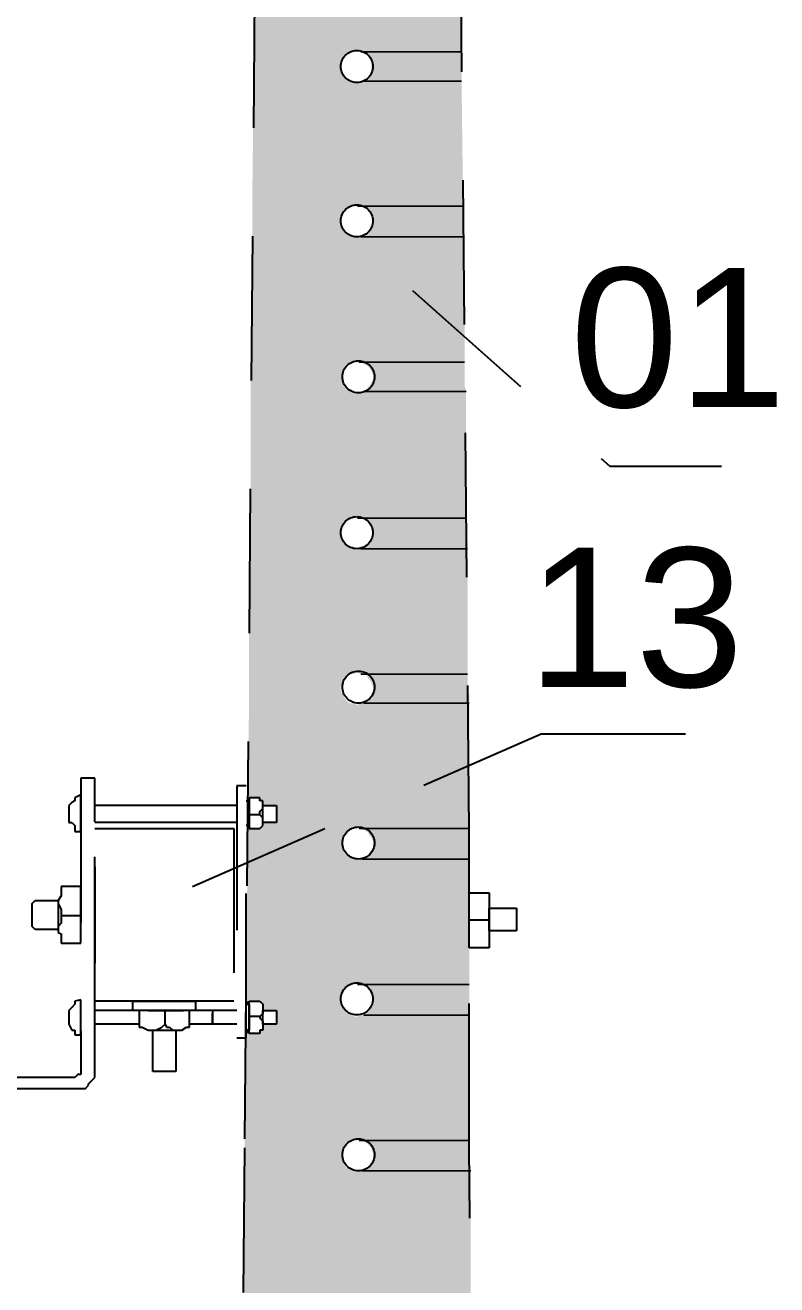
# Model space of a CAD drawing. Header units: metres. Extents: x 3162.2 to 3239.3, y 1435.1 to 1475.8.
# Drawn here: x 3178.307 to 3179.348, y 1469.457 to 1471.202 of the extents above; entities that cross this region are included whole.
import ezdxf

# ---------------------------------------------------------------- set-up
doc = ezdxf.new("R2010")
doc.units = ezdxf.units.M
doc.linetypes.add('CONTORNO_QUADRO_T', pattern=[0.35, 0.2, -0.15])
doc.layers.add('PDF29_Geometry', color=7, linetype='Continuous')
doc.layers.add('PDF29_Solid Fills', color=7, linetype='Continuous', true_color=0x939598)
doc.layers.add('PDF29_Text', color=30, linetype='Continuous', true_color=0xff7f00)
doc.styles.add('PDF ArialMT', font='arial.ttf')

msp = doc.modelspace()

# ---------------------------------------------------------------- linework, layer by layer
at = {"layer": 'PDF29_Geometry', "linetype": 'CONTORNO_QUADRO_T', "lineweight": 25}
for points in [[(3178.6343, 1472.3096), (3178.611, 1469.6469), (3178.6025, 1468.8045)], [(3178.9348, 1468.4997), (3178.9221, 1469.6469), (3178.9221, 1470.0872), (3178.901, 1472.3096)], [(3178.6131, 1470.1274), (3178.6173, 1470.1274), (3178.6173, 1470.0935), (3178.6131, 1470.0935)], [(3178.6004, 1470.121), (3178.4692, 1470.121), (3178.4036, 1470.121)], [(3178.6322, 1470.1083), (3178.6173, 1470.1083)], [(3178.6004, 1470.0977), (3178.4459, 1470.0977), (3178.4036, 1470.0977)], [(3178.5962, 1469.8501), (3178.4036, 1469.8501), (3178.4036, 1470.0893), (3178.5962, 1470.0893), (3178.5962, 1469.8374)], [(3178.4036, 1470.0364), (3178.4036, 1469.903)], [(3178.9497, 1469.9623), (3178.9497, 1469.958), (3178.9497, 1469.9305), (3178.9497, 1469.9242), (3178.9221, 1469.9242), (3178.9221, 1470.0004), (3178.9497, 1470.0004), (3178.9497, 1469.9961), (3178.9497, 1469.9623), (3178.9221, 1469.9623)], [(3178.357, 1469.9686), (3178.3845, 1469.9686)], [(3178.6131, 1469.8459), (3178.6173, 1469.8459), (3178.6173, 1469.8099), (3178.6131, 1469.8099)], [(3178.4649, 1469.8374), (3178.4036, 1469.8374)], [(3178.5242, 1469.8374), (3178.4776, 1469.8374), (3178.5242, 1469.8374)], [(3178.5242, 1469.8374), (3178.4776, 1469.8374), (3178.5263, 1469.8374), (3178.4776, 1469.8374)], [(3178.484, 1469.8374), (3178.5157, 1469.8374)], [(3178.5009, 1469.8183), (3178.5009, 1469.8374)], [(3178.6004, 1469.8374), (3178.5348, 1469.8374)], [(3178.5665, 1469.8374), (3178.5665, 1469.8183), (3178.5665, 1469.8332)], [(3178.6322, 1469.8289), (3178.6173, 1469.8289)], [(3178.4649, 1469.8183), (3178.4036, 1469.8183)], [(3178.4798, 1469.8099), (3178.52, 1469.8099)], [(3178.5157, 1469.8099), (3178.5157, 1469.757), (3178.5157, 1469.7527), (3178.484, 1469.7527), (3178.484, 1469.8099)], [(3178.6004, 1469.8183), (3178.5348, 1469.8183)]]:
    msp.add_lwpolyline(points, dxfattribs=at)
at = {"layer": 'PDF29_Geometry', "color": 252, "linetype": 'CONTORNO_QUADRO_T', "lineweight": 0, "true_color": 0x939598}
for points in [[(3178.9116, 1471.1645), (3178.7719, 1471.1645), (3178.9116, 1471.1645)], [(3178.9116, 1471.1243), (3178.7761, 1471.1243), (3178.9116, 1471.1243)], [(3178.9137, 1470.9508), (3178.7676, 1470.9508), (3178.9137, 1470.9508)], [(3178.9158, 1470.9084), (3178.7719, 1470.9084), (3178.9158, 1470.9084)], [(3178.9158, 1470.7349), (3178.7697, 1470.7349), (3178.9158, 1470.7349)], [(3178.9179, 1470.6946), (3178.7761, 1470.6946), (3178.9179, 1470.6946)], [(3178.9179, 1470.519), (3178.7676, 1470.519), (3178.9179, 1470.519)], [(3178.92, 1470.4766), (3178.7719, 1470.4766), (3178.92, 1470.4766)], [(3178.92, 1470.3031), (3178.7719, 1470.3031), (3178.92, 1470.3031)], [(3178.9221, 1470.2628), (3178.7761, 1470.2628), (3178.9221, 1470.2628)], [(3178.9221, 1470.0893), (3178.7697, 1470.0893), (3178.9221, 1470.0893)], [(3178.9221, 1470.0469), (3178.774, 1470.0469), (3178.9221, 1470.0469)], [(3178.9221, 1469.8734), (3178.7676, 1469.8734), (3178.9221, 1469.8734)], [(3178.9221, 1469.831), (3178.7761, 1469.831), (3178.9221, 1469.831)], [(3178.9221, 1469.6575), (3178.7697, 1469.6575), (3178.9221, 1469.6575)], [(3178.9243, 1469.6151), (3178.774, 1469.6151), (3178.9243, 1469.6151)]]:
    msp.add_lwpolyline(points, dxfattribs=at)
at = {"layer": 'PDF29_Geometry', "color": 150, "linetype": 'CONTORNO_QUADRO_T', "lineweight": 25, "true_color": 0x007fff}
for points in [[(3178.8438, 1470.8343), (3179.1169, 1470.5909), (3179.2714, 1470.5909)], [(3178.539, 1470.0088), (3179.0216, 1470.2205), (3179.2989, 1470.2205)]]:
    msp.add_lwpolyline(points, dxfattribs=at)
at = {"layer": 'PDF29_Geometry', "linetype": 'CONTORNO_QUADRO_T', "lineweight": 25}
for points in [[(3178.3845, 1470.1591), (3178.3845, 1469.7485), (3178.3803, 1469.7485), (3178.376, 1469.7443), (3178.2173, 1469.7443), (3178.2173, 1469.7294), (3178.3803, 1469.7294), (3178.3845, 1469.7294), (3178.3866, 1469.7294), (3178.3909, 1469.7294), (3178.3951, 1469.7337), (3178.3951, 1469.7358), (3178.3993, 1469.74), (3178.4036, 1469.7443), (3178.4036, 1469.7485), (3178.4036, 1470.1591)], [(3178.6131, 1469.7993), (3178.6131, 1470.1485), (3178.6004, 1470.1485), (3178.6004, 1469.7993)], [(3178.3845, 1470.085), (3178.3845, 1470.1358), (3178.376, 1470.1316), (3178.376, 1470.1274), (3178.3718, 1470.1253), (3178.3676, 1470.121), (3178.3676, 1470.0977), (3178.3718, 1470.0977), (3178.376, 1470.0935), (3178.376, 1470.0893), (3178.376, 1470.085)], [(3178.6322, 1470.1316), (3178.6173, 1470.1316), (3178.6173, 1470.0893), (3178.6322, 1470.0893), (3178.6364, 1470.0935), (3178.6364, 1470.1041), (3178.6322, 1470.1083), (3178.6322, 1470.1126), (3178.6364, 1470.1168), (3178.6364, 1470.1274), (3178.6322, 1470.1274)], [(3178.6364, 1470.0977), (3178.6364, 1470.121), (3178.6554, 1470.121), (3178.6554, 1470.1168), (3178.6554, 1470.102), (3178.6554, 1470.0977)], [(3178.357, 1469.9305), (3178.3845, 1469.9305), (3178.3845, 1470.0088), (3178.357, 1470.0088), (3178.357, 1470.0004), (3178.357, 1469.9961), (3178.3528, 1469.9898), (3178.3528, 1469.9856), (3178.357, 1469.9771), (3178.357, 1469.9729), (3178.357, 1469.9686), (3178.357, 1469.9665), (3178.357, 1469.9623), (3178.357, 1469.958), (3178.3528, 1469.9538), (3178.3528, 1469.9453), (3178.357, 1469.9432), (3178.357, 1469.939), (3178.357, 1469.9348)], [(3178.3528, 1469.9898), (3178.3528, 1469.9496), (3178.321, 1469.9496), (3178.3168, 1469.9538), (3178.3168, 1469.9856), (3178.321, 1469.9898)], [(3178.9497, 1469.9792), (3178.9878, 1469.9792), (3178.9878, 1469.9475), (3178.9497, 1469.9475)], [(3178.3845, 1469.8035), (3178.3845, 1469.8522), (3178.376, 1469.8501), (3178.376, 1469.8459), (3178.3718, 1469.8416), (3178.3676, 1469.8374), (3178.3676, 1469.8183), (3178.3718, 1469.8099), (3178.376, 1469.8099), (3178.376, 1469.8056), (3178.376, 1469.8035)], [(3178.4565, 1469.8501), (3178.5433, 1469.8501), (3178.5433, 1469.8374), (3178.4565, 1469.8374)], [(3178.6322, 1469.8501), (3178.6364, 1469.8459), (3178.6364, 1469.8332), (3178.6322, 1469.8289), (3178.6322, 1469.8268), (3178.6364, 1469.8226), (3178.6364, 1469.8099), (3178.6322, 1469.8099), (3178.6322, 1469.8056), (3178.6173, 1469.8056), (3178.6173, 1469.8501)], [(3178.5348, 1469.8183), (3178.5348, 1469.8374), (3178.4649, 1469.8374), (3178.4649, 1469.8183), (3178.4649, 1469.8141), (3178.4692, 1469.8141), (3178.4776, 1469.8099), (3178.4882, 1469.8099), (3178.4967, 1469.8141), (3178.5009, 1469.8183), (3178.503, 1469.8141), (3178.5073, 1469.8141), (3178.5115, 1469.8099), (3178.5242, 1469.8099), (3178.5306, 1469.8141), (3178.5348, 1469.8141)], [(3178.6364, 1469.8374), (3178.6554, 1469.8374), (3178.6554, 1469.8183), (3178.6364, 1469.8183)]]:
    msp.add_lwpolyline(points, close=True, dxfattribs=at)
for centre in [(3178.7666, 1471.1444), (3178.7666, 1470.9306), (3178.7687, 1470.7147), (3178.7666, 1470.4989), (3178.7687, 1470.2851), (3178.7687, 1470.0692), (3178.7666, 1469.8533), (3178.7687, 1469.6374)]:
    msp.add_circle(centre, 0.0222, dxfattribs=at)
at = {"layer": 'PDF29_Solid Fills', "linetype": 'CONTORNO_QUADRO_T', "transparency": 33554559}
for points in [[(3178.6258, 1471.2619), (3178.9116, 1471.1667), (3178.6237, 1471.1667)], [(3178.9116, 1471.2619), (3178.6258, 1471.2619), (3178.9116, 1471.1667)], [(3178.7634, 1471.1667), (3178.6237, 1471.1667), (3178.7592, 1471.1645)], [(3178.6237, 1471.1667), (3178.7592, 1471.1645), (3178.6237, 1471.1645)], [(3178.757, 1471.1645), (3178.757, 1471.1645), (3178.6237, 1471.1645)], [(3178.757, 1471.1645), (3178.6237, 1471.1645), (3178.7592, 1471.1645)], [(3178.757, 1471.1645), (3178.6237, 1471.1645), (3178.7528, 1471.1624)], [(3178.6237, 1471.1645), (3178.7528, 1471.1624), (3178.6237, 1471.1624)], [(3178.7528, 1471.1624), (3178.6237, 1471.1624), (3178.7486, 1471.1582)], [(3178.6237, 1471.1624), (3178.7486, 1471.1582), (3178.6237, 1471.1582)], [(3178.7486, 1471.1582), (3178.6237, 1471.1582), (3178.7465, 1471.1561)], [(3178.6237, 1471.1582), (3178.7465, 1471.1561), (3178.6237, 1471.1561)], [(3178.7465, 1471.1561), (3178.6237, 1471.1561), (3178.7443, 1471.1518)], [(3178.6237, 1471.1561), (3178.7443, 1471.1518), (3178.6237, 1471.1518)], [(3178.7443, 1471.1518), (3178.6237, 1471.1518), (3178.7443, 1471.1476)], [(3178.6237, 1471.1518), (3178.7443, 1471.1476), (3178.6237, 1471.1476)], [(3178.9116, 1471.1667), (3178.7676, 1471.1667), (3178.9116, 1471.1645)], [(3178.7676, 1471.1667), (3178.9116, 1471.1645), (3178.7719, 1471.1645)], [(3178.7719, 1471.1645), (3178.9116, 1471.1645), (3178.7761, 1471.1645)], [(3178.9116, 1471.1645), (3178.7761, 1471.1645), (3178.9116, 1471.1624)], [(3178.7761, 1471.1645), (3178.9116, 1471.1624), (3178.7782, 1471.1624)], [(3178.9116, 1471.1624), (3178.7782, 1471.1624), (3178.9116, 1471.1582)], [(3178.7782, 1471.1624), (3178.9116, 1471.1582), (3178.7824, 1471.1582)], [(3178.9116, 1471.1582), (3178.7824, 1471.1582), (3178.9116, 1471.1561)], [(3178.7824, 1471.1582), (3178.9116, 1471.1561), (3178.7846, 1471.1561)], [(3178.9116, 1471.1561), (3178.7846, 1471.1561), (3178.9116, 1471.1518)], [(3178.7846, 1471.1561), (3178.9116, 1471.1518), (3178.7867, 1471.1518)], [(3178.9116, 1471.1518), (3178.7867, 1471.1518), (3178.9116, 1471.1476)], [(3178.7867, 1471.1518), (3178.9116, 1471.1476), (3178.7867, 1471.1476)], [(3178.7443, 1471.1476), (3178.6237, 1471.1476), (3178.7443, 1471.1434)], [(3178.6237, 1471.1476), (3178.7443, 1471.1434), (3178.6237, 1471.1434)], [(3178.7443, 1471.1434), (3178.6237, 1471.1434), (3178.7443, 1471.1413)], [(3178.6237, 1471.1434), (3178.7443, 1471.1413), (3178.6237, 1471.1413)], [(3178.7443, 1471.1413), (3178.6237, 1471.1413), (3178.7443, 1471.137)], [(3178.6237, 1471.1413), (3178.7443, 1471.137), (3178.6237, 1471.137)], [(3178.7443, 1471.137), (3178.6237, 1471.137), (3178.7465, 1471.1349)], [(3178.6237, 1471.137), (3178.7465, 1471.1349), (3178.6237, 1471.1349)], [(3178.7465, 1471.1349), (3178.6237, 1471.1349), (3178.7486, 1471.1307)], [(3178.6237, 1471.1349), (3178.7486, 1471.1307), (3178.6237, 1471.1307)], [(3178.7465, 1471.1328), (3178.6237, 1471.1328), (3178.7507, 1471.1286)], [(3178.6237, 1471.1328), (3178.7507, 1471.1286), (3178.6237, 1471.1286)], [(3178.7846, 1471.1328), (3178.9116, 1471.1286), (3178.7824, 1471.1286)], [(3178.7867, 1471.137), (3178.9116, 1471.1349), (3178.7846, 1471.1349)], [(3178.9116, 1471.1349), (3178.7846, 1471.1349), (3178.9116, 1471.1307)], [(3178.7846, 1471.1349), (3178.9116, 1471.1307), (3178.7846, 1471.1307)], [(3178.9116, 1471.1328), (3178.7846, 1471.1328), (3178.9116, 1471.1286)], [(3178.9116, 1471.1476), (3178.7867, 1471.1476), (3178.9116, 1471.1434)], [(3178.7867, 1471.1476), (3178.9116, 1471.1434), (3178.7867, 1471.1434)], [(3178.9116, 1471.1434), (3178.7867, 1471.1434), (3178.9116, 1471.1413)], [(3178.7867, 1471.1434), (3178.9116, 1471.1413), (3178.7867, 1471.1413)], [(3178.9116, 1471.1413), (3178.7867, 1471.1413), (3178.9116, 1471.137)], [(3178.7867, 1471.1413), (3178.9116, 1471.137), (3178.7867, 1471.137)], [(3178.9116, 1471.137), (3178.7867, 1471.137), (3178.9116, 1471.1349)], [(3178.6237, 1471.1222), (3178.9137, 1470.9508), (3178.6216, 1470.9508)], [(3178.7507, 1471.1286), (3178.6237, 1471.1286), (3178.7528, 1471.1264)], [(3178.6237, 1471.1286), (3178.7528, 1471.1264), (3178.6237, 1471.1264)], [(3178.7528, 1471.1264), (3178.6237, 1471.1264), (3178.757, 1471.1243)], [(3178.6237, 1471.1264), (3178.757, 1471.1243), (3178.6237, 1471.1243)], [(3178.7592, 1471.1243), (3178.7592, 1471.1243), (3178.6237, 1471.1243)], [(3178.7592, 1471.1243), (3178.6237, 1471.1243), (3178.757, 1471.1243)], [(3178.7592, 1471.1243), (3178.6237, 1471.1243), (3178.7634, 1471.1222)], [(3178.6237, 1471.1243), (3178.7634, 1471.1222), (3178.6237, 1471.1222)], [(3178.9116, 1471.1222), (3178.6237, 1471.1222), (3178.9137, 1470.9508)], [(3178.7719, 1471.1243), (3178.9116, 1471.1222), (3178.7676, 1471.1222)], [(3178.7761, 1471.1243), (3178.9116, 1471.1243), (3178.7719, 1471.1243)], [(3178.9116, 1471.1243), (3178.7719, 1471.1243), (3178.9116, 1471.1222)], [(3178.7782, 1471.1264), (3178.9116, 1471.1243), (3178.7761, 1471.1243)], [(3178.7824, 1471.1286), (3178.9116, 1471.1264), (3178.7782, 1471.1264)], [(3178.9116, 1471.1264), (3178.7782, 1471.1264), (3178.9116, 1471.1243)], [(3178.9116, 1471.1286), (3178.7824, 1471.1286), (3178.9116, 1471.1264)], [(3178.7613, 1470.9508), (3178.7613, 1470.9508), (3178.6216, 1470.9508)], [(3178.7613, 1470.9508), (3178.6216, 1470.9508), (3178.7634, 1470.9508)], [(3178.7613, 1470.9508), (3178.6216, 1470.9508), (3178.757, 1470.9486)], [(3178.6216, 1470.9508), (3178.757, 1470.9486), (3178.6216, 1470.9486)], [(3178.757, 1470.9486), (3178.6216, 1470.9486), (3178.7528, 1470.9465)], [(3178.6216, 1470.9486), (3178.7528, 1470.9465), (3178.6216, 1470.9465)], [(3178.7528, 1470.9465), (3178.6216, 1470.9465), (3178.7507, 1470.9444)], [(3178.6216, 1470.9465), (3178.7507, 1470.9444), (3178.6216, 1470.9444)], [(3178.7507, 1470.9444), (3178.6216, 1470.9444), (3178.7486, 1470.9402)], [(3178.6216, 1470.9444), (3178.7486, 1470.9402), (3178.6216, 1470.9402)], [(3178.7676, 1470.9508), (3178.9137, 1470.9508), (3178.7719, 1470.9508)], [(3178.9137, 1470.9508), (3178.7719, 1470.9508), (3178.9137, 1470.9486)], [(3178.7719, 1470.9508), (3178.9137, 1470.9486), (3178.7761, 1470.9486)], [(3178.9137, 1470.9486), (3178.7761, 1470.9486), (3178.9137, 1470.9465)], [(3178.7761, 1470.9486), (3178.9137, 1470.9465), (3178.7803, 1470.9465)], [(3178.9137, 1470.9465), (3178.7803, 1470.9465), (3178.9137, 1470.9444)], [(3178.7803, 1470.9465), (3178.9137, 1470.9444), (3178.7824, 1470.9444)], [(3178.9137, 1470.9444), (3178.7824, 1470.9444), (3178.9137, 1470.9402)], [(3178.7824, 1470.9444), (3178.9137, 1470.9402), (3178.7846, 1470.9402)], [(3178.7486, 1470.9402), (3178.6216, 1470.9402), (3178.7465, 1470.9381)], [(3178.6216, 1470.9402), (3178.7465, 1470.9381), (3178.6216, 1470.9381)], [(3178.7465, 1470.9381), (3178.6216, 1470.9381), (3178.7443, 1470.9338)], [(3178.6216, 1470.9381), (3178.7443, 1470.9338), (3178.6216, 1470.9338)], [(3178.7443, 1470.9338), (3178.6216, 1470.9338), (3178.7443, 1470.9296)], [(3178.6216, 1470.9338), (3178.7443, 1470.9296), (3178.6216, 1470.9296)], [(3178.7443, 1470.9296), (3178.6216, 1470.9296), (3178.7443, 1470.9254)], [(3178.6216, 1470.9296), (3178.7443, 1470.9254), (3178.6216, 1470.9254)], [(3178.7443, 1470.9254), (3178.6216, 1470.9254), (3178.7465, 1470.9211)], [(3178.6216, 1470.9254), (3178.7465, 1470.9211), (3178.6216, 1470.9211)], [(3178.9137, 1470.9402), (3178.7846, 1470.9402), (3178.9137, 1470.9381)], [(3178.7846, 1470.9402), (3178.9137, 1470.9381), (3178.7867, 1470.9381)], [(3178.9137, 1470.9381), (3178.7867, 1470.9381), (3178.9137, 1470.9338)], [(3178.7867, 1470.9381), (3178.9137, 1470.9338), (3178.7888, 1470.9338)], [(3178.7888, 1470.9254), (3178.9137, 1470.9211), (3178.7867, 1470.9211)], [(3178.9137, 1470.9338), (3178.7888, 1470.9338), (3178.9137, 1470.9296)], [(3178.7888, 1470.9338), (3178.9137, 1470.9296), (3178.7888, 1470.9296)], [(3178.9137, 1470.9296), (3178.7888, 1470.9296), (3178.9137, 1470.9254)], [(3178.7888, 1470.9296), (3178.9137, 1470.9254), (3178.7888, 1470.9254)], [(3178.9137, 1470.9254), (3178.7888, 1470.9254), (3178.9137, 1470.9211)], [(3178.6216, 1470.9084), (3178.9158, 1470.7349), (3178.6195, 1470.7349)], [(3178.7465, 1470.9211), (3178.6216, 1470.9211), (3178.7486, 1470.9169)], [(3178.6216, 1470.9211), (3178.7486, 1470.9169), (3178.6216, 1470.9169)], [(3178.7486, 1470.9169), (3178.6216, 1470.9169), (3178.7507, 1470.9148)], [(3178.6216, 1470.9169), (3178.7507, 1470.9148), (3178.6216, 1470.9148)], [(3178.7507, 1470.9148), (3178.6216, 1470.9148), (3178.7528, 1470.9127)], [(3178.6216, 1470.9148), (3178.7528, 1470.9127), (3178.6216, 1470.9127)], [(3178.7528, 1470.9127), (3178.6216, 1470.9127), (3178.757, 1470.9105)], [(3178.6216, 1470.9127), (3178.757, 1470.9105), (3178.6216, 1470.9105)], [(3178.757, 1470.9105), (3178.6216, 1470.9105), (3178.7613, 1470.9084)], [(3178.6216, 1470.9105), (3178.7613, 1470.9084), (3178.6216, 1470.9084)], [(3178.7634, 1470.9084), (3178.7634, 1470.9084), (3178.6216, 1470.9084)], [(3178.7634, 1470.9084), (3178.6216, 1470.9084), (3178.7613, 1470.9084)], [(3178.9158, 1470.9084), (3178.6216, 1470.9084), (3178.9158, 1470.7349)], [(3178.7719, 1470.9084), (3178.9158, 1470.9084), (3178.7676, 1470.9084)], [(3178.7761, 1470.9105), (3178.9158, 1470.9084), (3178.7719, 1470.9084)], [(3178.7803, 1470.9127), (3178.9137, 1470.9105), (3178.7761, 1470.9105)], [(3178.9137, 1470.9105), (3178.7761, 1470.9105), (3178.9158, 1470.9084)], [(3178.7824, 1470.9148), (3178.9137, 1470.9127), (3178.7803, 1470.9127)], [(3178.9137, 1470.9127), (3178.7803, 1470.9127), (3178.9137, 1470.9105)], [(3178.7846, 1470.9169), (3178.9137, 1470.9148), (3178.7824, 1470.9148)], [(3178.9137, 1470.9148), (3178.7824, 1470.9148), (3178.9137, 1470.9127)], [(3178.7867, 1470.9211), (3178.9137, 1470.9169), (3178.7846, 1470.9169)], [(3178.9137, 1470.9169), (3178.7846, 1470.9169), (3178.9137, 1470.9148)], [(3178.9137, 1470.9211), (3178.7867, 1470.9211), (3178.9137, 1470.9169)], [(3178.7613, 1470.7349), (3178.7613, 1470.7349), (3178.6195, 1470.7349)], [(3178.7613, 1470.7349), (3178.6195, 1470.7349), (3178.7655, 1470.7349)], [(3178.7613, 1470.7349), (3178.6195, 1470.7349), (3178.757, 1470.7327)], [(3178.6195, 1470.7349), (3178.757, 1470.7327), (3178.6195, 1470.7327)], [(3178.757, 1470.7327), (3178.6195, 1470.7327), (3178.7549, 1470.7306)], [(3178.6195, 1470.7327), (3178.7549, 1470.7306), (3178.6195, 1470.7306)], [(3178.7697, 1470.7349), (3178.9158, 1470.7349), (3178.7719, 1470.7349)], [(3178.9158, 1470.7349), (3178.7719, 1470.7349), (3178.9158, 1470.7327)], [(3178.7719, 1470.7349), (3178.9158, 1470.7327), (3178.7761, 1470.7327)], [(3178.9158, 1470.7327), (3178.7761, 1470.7327), (3178.9158, 1470.7306)], [(3178.7761, 1470.7327), (3178.9158, 1470.7306), (3178.7803, 1470.7306)], [(3178.7549, 1470.7306), (3178.6195, 1470.7306), (3178.7507, 1470.7285)], [(3178.6195, 1470.7306), (3178.7507, 1470.7285), (3178.6195, 1470.7285)], [(3178.7507, 1470.7285), (3178.6195, 1470.7285), (3178.7486, 1470.7264)], [(3178.6195, 1470.7285), (3178.7486, 1470.7264), (3178.6195, 1470.7264)], [(3178.7486, 1470.7264), (3178.6195, 1470.7264), (3178.7465, 1470.7222)], [(3178.6195, 1470.7264), (3178.7465, 1470.7222), (3178.6195, 1470.7222)], [(3178.7465, 1470.7222), (3178.6195, 1470.7222), (3178.7465, 1470.7179)], [(3178.6195, 1470.7222), (3178.7465, 1470.7179), (3178.6195, 1470.7179)], [(3178.7465, 1470.7179), (3178.6195, 1470.7179), (3178.7465, 1470.7137)], [(3178.6195, 1470.7179), (3178.7465, 1470.7137), (3178.6195, 1470.7137)], [(3178.9158, 1470.7306), (3178.7803, 1470.7306), (3178.9158, 1470.7285)], [(3178.7803, 1470.7306), (3178.9158, 1470.7285), (3178.7824, 1470.7285)], [(3178.9158, 1470.7285), (3178.7824, 1470.7285), (3178.9158, 1470.7264)], [(3178.7824, 1470.7285), (3178.9158, 1470.7264), (3178.7846, 1470.7264)], [(3178.9158, 1470.7264), (3178.7846, 1470.7264), (3178.9158, 1470.7222)], [(3178.7846, 1470.7264), (3178.9158, 1470.7222), (3178.7867, 1470.7222)], [(3178.9158, 1470.7222), (3178.7867, 1470.7222), (3178.9158, 1470.7179)], [(3178.7867, 1470.7222), (3178.9158, 1470.7179), (3178.7888, 1470.7179)], [(3178.9158, 1470.7179), (3178.7888, 1470.7179), (3178.9158, 1470.7137)], [(3178.7888, 1470.7179), (3178.9158, 1470.7137), (3178.7888, 1470.7137)], [(3178.7465, 1470.7137), (3178.6195, 1470.7137), (3178.7465, 1470.7116)], [(3178.6195, 1470.7137), (3178.7465, 1470.7116), (3178.6195, 1470.7116)], [(3178.7465, 1470.7116), (3178.6195, 1470.7116), (3178.7465, 1470.7073)], [(3178.6195, 1470.7116), (3178.7465, 1470.7073), (3178.6195, 1470.7073)], [(3178.7465, 1470.7073), (3178.6195, 1470.7073), (3178.7486, 1470.7031)], [(3178.6195, 1470.7073), (3178.7486, 1470.7031), (3178.6195, 1470.7031)], [(3178.7486, 1470.7031), (3178.6195, 1470.7031), (3178.7507, 1470.701)], [(3178.6195, 1470.7031), (3178.7507, 1470.701), (3178.6195, 1470.701)], [(3178.7507, 1470.701), (3178.6195, 1470.701), (3178.7549, 1470.6968)], [(3178.6195, 1470.701), (3178.7549, 1470.6968), (3178.6195, 1470.6968)], [(3178.7549, 1470.6968), (3178.6195, 1470.6968), (3178.757, 1470.6946)], [(3178.6195, 1470.6968), (3178.757, 1470.6946), (3178.6195, 1470.6946)], [(3178.7803, 1470.6968), (3178.9179, 1470.6946), (3178.7761, 1470.6946)], [(3178.7824, 1470.701), (3178.9179, 1470.6968), (3178.7803, 1470.6968)], [(3178.9179, 1470.6968), (3178.7803, 1470.6968), (3178.9179, 1470.6946)], [(3178.7846, 1470.7031), (3178.9158, 1470.701), (3178.7824, 1470.701)], [(3178.9158, 1470.701), (3178.7824, 1470.701), (3178.9179, 1470.6968)], [(3178.7867, 1470.7073), (3178.9158, 1470.7031), (3178.7846, 1470.7031)], [(3178.9158, 1470.7031), (3178.7846, 1470.7031), (3178.9158, 1470.701)], [(3178.7888, 1470.7116), (3178.9158, 1470.7073), (3178.7867, 1470.7073)], [(3178.9158, 1470.7073), (3178.7867, 1470.7073), (3178.9158, 1470.7031)], [(3178.9158, 1470.7137), (3178.7888, 1470.7137), (3178.9158, 1470.7116)], [(3178.7888, 1470.7137), (3178.9158, 1470.7116), (3178.7888, 1470.7116)], [(3178.9158, 1470.7116), (3178.7888, 1470.7116), (3178.9158, 1470.7073)], [(3178.7613, 1470.6946), (3178.7613, 1470.6946), (3178.6195, 1470.6946)], [(3178.7613, 1470.6946), (3178.6195, 1470.6946), (3178.757, 1470.6946)], [(3178.7613, 1470.6946), (3178.6195, 1470.6946), (3178.7655, 1470.6925)], [(3178.6195, 1470.6946), (3178.7655, 1470.6925), (3178.6195, 1470.6925)], [(3178.9179, 1470.6925), (3178.6195, 1470.6925), (3178.9179, 1470.519)], [(3178.6195, 1470.6925), (3178.9179, 1470.519), (3178.6195, 1470.519)], [(3178.7719, 1470.6946), (3178.9179, 1470.6925), (3178.7697, 1470.6925)], [(3178.7761, 1470.6946), (3178.9179, 1470.6946), (3178.7719, 1470.6946)], [(3178.9179, 1470.6946), (3178.7719, 1470.6946), (3178.9179, 1470.6925)], [(3178.6195, 1470.5063), (3178.7443, 1470.502), (3178.6173, 1470.502)], [(3178.7592, 1470.519), (3178.7592, 1470.519), (3178.6195, 1470.519)], [(3178.7592, 1470.519), (3178.6195, 1470.519), (3178.7634, 1470.519)], [(3178.7592, 1470.519), (3178.6195, 1470.519), (3178.757, 1470.5168)], [(3178.6195, 1470.519), (3178.757, 1470.5168), (3178.6195, 1470.5168)], [(3178.757, 1470.5168), (3178.6195, 1470.5168), (3178.7528, 1470.5147)], [(3178.6195, 1470.5168), (3178.7528, 1470.5147), (3178.6195, 1470.5147)], [(3178.7528, 1470.5147), (3178.6195, 1470.5147), (3178.7507, 1470.5126)], [(3178.6195, 1470.5147), (3178.7507, 1470.5126), (3178.6195, 1470.5126)], [(3178.7507, 1470.5126), (3178.6195, 1470.5126), (3178.7486, 1470.5084)], [(3178.6195, 1470.5126), (3178.7486, 1470.5084), (3178.6195, 1470.5084)], [(3178.7486, 1470.5084), (3178.6195, 1470.5084), (3178.7465, 1470.5063)], [(3178.6195, 1470.5084), (3178.7465, 1470.5063), (3178.6195, 1470.5063)], [(3178.7465, 1470.5063), (3178.6195, 1470.5063), (3178.7443, 1470.502)], [(3178.7676, 1470.519), (3178.9179, 1470.519), (3178.7719, 1470.519)], [(3178.9179, 1470.519), (3178.7719, 1470.519), (3178.9179, 1470.5168)], [(3178.7719, 1470.519), (3178.9179, 1470.5168), (3178.7761, 1470.5168)], [(3178.9179, 1470.5168), (3178.7761, 1470.5168), (3178.9179, 1470.5147)], [(3178.7761, 1470.5168), (3178.9179, 1470.5147), (3178.7803, 1470.5147)], [(3178.9179, 1470.5147), (3178.7803, 1470.5147), (3178.9179, 1470.5126)], [(3178.7803, 1470.5147), (3178.9179, 1470.5126), (3178.7824, 1470.5126)], [(3178.9179, 1470.5126), (3178.7824, 1470.5126), (3178.9179, 1470.5084)], [(3178.7824, 1470.5126), (3178.9179, 1470.5084), (3178.7846, 1470.5084)], [(3178.9179, 1470.5084), (3178.7846, 1470.5084), (3178.9179, 1470.5063)], [(3178.7846, 1470.5084), (3178.9179, 1470.5063), (3178.7867, 1470.5063)], [(3178.9179, 1470.5063), (3178.7867, 1470.5063), (3178.9179, 1470.502)], [(3178.7867, 1470.5063), (3178.9179, 1470.502), (3178.7867, 1470.502)], [(3178.7443, 1470.502), (3178.6173, 1470.502), (3178.7443, 1470.4978)], [(3178.6173, 1470.502), (3178.7443, 1470.4978), (3178.6173, 1470.4978)], [(3178.7443, 1470.4978), (3178.6173, 1470.4978), (3178.7443, 1470.4936)], [(3178.6173, 1470.4978), (3178.7443, 1470.4936), (3178.6173, 1470.4936)], [(3178.7443, 1470.4936), (3178.6173, 1470.4936), (3178.7465, 1470.4893)], [(3178.6173, 1470.4936), (3178.7465, 1470.4893), (3178.6173, 1470.4893)], [(3178.7465, 1470.4893), (3178.6173, 1470.4893), (3178.7486, 1470.4872)], [(3178.6173, 1470.4893), (3178.7486, 1470.4872), (3178.6173, 1470.4872)], [(3178.7867, 1470.4893), (3178.92, 1470.4872), (3178.7846, 1470.4872)], [(3178.9179, 1470.502), (3178.7867, 1470.502), (3178.9179, 1470.4978)], [(3178.7867, 1470.502), (3178.9179, 1470.4978), (3178.7888, 1470.4978)], [(3178.7888, 1470.4978), (3178.9179, 1470.4936), (3178.7867, 1470.4936)], [(3178.9179, 1470.4936), (3178.7867, 1470.4936), (3178.9179, 1470.4893)], [(3178.7867, 1470.4936), (3178.9179, 1470.4893), (3178.7867, 1470.4893)], [(3178.9179, 1470.4893), (3178.7867, 1470.4893), (3178.92, 1470.4872)], [(3178.9179, 1470.4978), (3178.7888, 1470.4978), (3178.9179, 1470.4936)], [(3178.7486, 1470.4872), (3178.6173, 1470.4872), (3178.7507, 1470.483)], [(3178.6173, 1470.4872), (3178.7507, 1470.483), (3178.6173, 1470.483)], [(3178.7507, 1470.483), (3178.6173, 1470.483), (3178.7528, 1470.4809)], [(3178.6173, 1470.483), (3178.7528, 1470.4809), (3178.6173, 1470.4809)], [(3178.7528, 1470.4809), (3178.6173, 1470.4809), (3178.757, 1470.4787)], [(3178.6173, 1470.4809), (3178.757, 1470.4787), (3178.6173, 1470.4787)], [(3178.757, 1470.4787), (3178.6173, 1470.4787), (3178.7592, 1470.4766)], [(3178.6173, 1470.4787), (3178.7592, 1470.4766), (3178.6173, 1470.4766)], [(3178.7634, 1470.4766), (3178.7634, 1470.4766), (3178.6173, 1470.4766)], [(3178.7634, 1470.4766), (3178.6173, 1470.4766), (3178.7592, 1470.4766)], [(3178.92, 1470.4766), (3178.6173, 1470.4766), (3178.92, 1470.3052)], [(3178.6173, 1470.4766), (3178.92, 1470.3052), (3178.6173, 1470.3052)], [(3178.7719, 1470.4766), (3178.92, 1470.4766), (3178.7676, 1470.4766)], [(3178.7761, 1470.4787), (3178.92, 1470.4766), (3178.7719, 1470.4766)], [(3178.7803, 1470.4809), (3178.92, 1470.4787), (3178.7761, 1470.4787)], [(3178.92, 1470.4787), (3178.7761, 1470.4787), (3178.92, 1470.4766)], [(3178.7824, 1470.483), (3178.92, 1470.4809), (3178.7803, 1470.4809)], [(3178.92, 1470.4809), (3178.7803, 1470.4809), (3178.92, 1470.4787)], [(3178.7846, 1470.4872), (3178.92, 1470.483), (3178.7824, 1470.483)], [(3178.92, 1470.483), (3178.7824, 1470.483), (3178.92, 1470.4809)], [(3178.92, 1470.4872), (3178.7846, 1470.4872), (3178.92, 1470.483)], [(3178.7655, 1470.3052), (3178.6173, 1470.3052), (3178.7613, 1470.3031)], [(3178.6173, 1470.3052), (3178.7613, 1470.3031), (3178.6173, 1470.3031)], [(3178.757, 1470.3031), (3178.757, 1470.3031), (3178.6173, 1470.3031)], [(3178.757, 1470.3031), (3178.6173, 1470.3031), (3178.7613, 1470.3031)], [(3178.757, 1470.3031), (3178.6173, 1470.3031), (3178.7528, 1470.3009)], [(3178.6173, 1470.3031), (3178.7528, 1470.3009), (3178.6173, 1470.3009)], [(3178.7528, 1470.3009), (3178.6173, 1470.3009), (3178.7507, 1470.2967)], [(3178.6173, 1470.3009), (3178.7507, 1470.2967), (3178.6173, 1470.2967)], [(3178.7507, 1470.2967), (3178.6173, 1470.2967), (3178.7486, 1470.2946)], [(3178.6173, 1470.2967), (3178.7486, 1470.2946), (3178.6173, 1470.2946)], [(3178.92, 1470.3052), (3178.7676, 1470.3052), (3178.92, 1470.3031)], [(3178.7676, 1470.3052), (3178.92, 1470.3031), (3178.7719, 1470.3031)], [(3178.7719, 1470.3031), (3178.92, 1470.3031), (3178.7761, 1470.3031)], [(3178.92, 1470.3031), (3178.7761, 1470.3031), (3178.92, 1470.3009)], [(3178.7761, 1470.3031), (3178.92, 1470.3009), (3178.7803, 1470.3009)], [(3178.92, 1470.3009), (3178.7803, 1470.3009), (3178.92, 1470.2967)], [(3178.7803, 1470.3009), (3178.92, 1470.2967), (3178.7824, 1470.2967)], [(3178.92, 1470.2967), (3178.7824, 1470.2967), (3178.92, 1470.2946)], [(3178.7824, 1470.2967), (3178.92, 1470.2946), (3178.7846, 1470.2946)], [(3178.7486, 1470.2946), (3178.6173, 1470.2946), (3178.7465, 1470.2904)], [(3178.6173, 1470.2946), (3178.7465, 1470.2904), (3178.6173, 1470.2904)], [(3178.7465, 1470.2904), (3178.6173, 1470.2904), (3178.7443, 1470.2861)], [(3178.6173, 1470.2904), (3178.7443, 1470.2861), (3178.6173, 1470.2861)], [(3178.7443, 1470.2861), (3178.6173, 1470.2861), (3178.7443, 1470.284)], [(3178.6173, 1470.2861), (3178.7443, 1470.284), (3178.6173, 1470.284)], [(3178.7443, 1470.284), (3178.6173, 1470.284), (3178.7443, 1470.2798)], [(3178.6173, 1470.284), (3178.7443, 1470.2798), (3178.6173, 1470.2798)], [(3178.7443, 1470.2798), (3178.6173, 1470.2798), (3178.7465, 1470.2755)], [(3178.6173, 1470.2798), (3178.7465, 1470.2755), (3178.6173, 1470.2755)], [(3178.92, 1470.2946), (3178.7846, 1470.2946), (3178.92, 1470.2904)], [(3178.7846, 1470.2946), (3178.92, 1470.2904), (3178.7867, 1470.2904)], [(3178.92, 1470.2904), (3178.7867, 1470.2904), (3178.92, 1470.2861)], [(3178.7867, 1470.2904), (3178.92, 1470.2861), (3178.7888, 1470.2861)], [(3178.7888, 1470.2798), (3178.9221, 1470.2755), (3178.7867, 1470.2755)], [(3178.92, 1470.2861), (3178.7888, 1470.2861), (3178.92, 1470.284)], [(3178.7888, 1470.2861), (3178.92, 1470.284), (3178.7888, 1470.284)], [(3178.92, 1470.284), (3178.7888, 1470.284), (3178.92, 1470.2798)], [(3178.7888, 1470.284), (3178.92, 1470.2798), (3178.7888, 1470.2798)], [(3178.92, 1470.2798), (3178.7888, 1470.2798), (3178.9221, 1470.2755)], [(3178.6173, 1470.2607), (3178.9221, 1470.1316), (3178.6152, 1470.1316)], [(3178.7465, 1470.2755), (3178.6173, 1470.2755), (3178.7486, 1470.2713)], [(3178.6173, 1470.2755), (3178.7486, 1470.2713), (3178.6173, 1470.2713)], [(3178.7486, 1470.2713), (3178.6173, 1470.2713), (3178.7507, 1470.2692)], [(3178.6173, 1470.2713), (3178.7507, 1470.2692), (3178.6173, 1470.2692)], [(3178.7507, 1470.2692), (3178.6173, 1470.2692), (3178.7528, 1470.265)], [(3178.6173, 1470.2692), (3178.7528, 1470.265), (3178.6173, 1470.265)], [(3178.7528, 1470.265), (3178.6173, 1470.265), (3178.757, 1470.2628)], [(3178.6173, 1470.265), (3178.757, 1470.2628), (3178.6173, 1470.2628)], [(3178.7613, 1470.2628), (3178.7613, 1470.2628), (3178.6173, 1470.2628)], [(3178.7613, 1470.2628), (3178.6173, 1470.2628), (3178.757, 1470.2628)], [(3178.7613, 1470.2628), (3178.6173, 1470.2628), (3178.7655, 1470.2607)], [(3178.6173, 1470.2628), (3178.7655, 1470.2607), (3178.6173, 1470.2607)], [(3178.9221, 1470.2607), (3178.6173, 1470.2607), (3178.9221, 1470.1316)], [(3178.7719, 1470.2628), (3178.9221, 1470.2607), (3178.7676, 1470.2607)], [(3178.7761, 1470.2628), (3178.9221, 1470.2628), (3178.7719, 1470.2628)], [(3178.9221, 1470.2628), (3178.7719, 1470.2628), (3178.9221, 1470.2607)], [(3178.7803, 1470.265), (3178.9221, 1470.2628), (3178.7761, 1470.2628)], [(3178.7824, 1470.2692), (3178.9221, 1470.265), (3178.7803, 1470.265)], [(3178.9221, 1470.265), (3178.7803, 1470.265), (3178.9221, 1470.2628)], [(3178.7846, 1470.2713), (3178.9221, 1470.2692), (3178.7824, 1470.2692)], [(3178.9221, 1470.2692), (3178.7824, 1470.2692), (3178.9221, 1470.265)], [(3178.7867, 1470.2755), (3178.9221, 1470.2713), (3178.7846, 1470.2713)], [(3178.9221, 1470.2713), (3178.7846, 1470.2713), (3178.9221, 1470.2692)], [(3178.9221, 1470.2755), (3178.7867, 1470.2755), (3178.9221, 1470.2713)], [(3178.6173, 1470.1316), (3178.6152, 1470.1316), (3178.6173, 1470.1274)], [(3178.6152, 1470.1316), (3178.6173, 1470.1274), (3178.6152, 1470.1274)], [(3178.9221, 1470.1316), (3178.6322, 1470.1316), (3178.9221, 1470.1274)], [(3178.6322, 1470.1316), (3178.9221, 1470.1274), (3178.6322, 1470.1274)], [(3178.9221, 1470.1274), (3178.6364, 1470.1274), (3178.9221, 1470.121)], [(3178.6364, 1470.1274), (3178.9221, 1470.121), (3178.6364, 1470.121)], [(3178.9221, 1470.121), (3178.6554, 1470.121), (3178.9221, 1470.1168)], [(3178.6554, 1470.121), (3178.9221, 1470.1168), (3178.6554, 1470.1168)], [(3178.9221, 1470.1168), (3178.6554, 1470.1168), (3178.9221, 1470.102)], [(3178.6554, 1470.1168), (3178.9221, 1470.102), (3178.6554, 1470.102)], [(3178.6173, 1470.0935), (3178.6152, 1470.0935), (3178.6173, 1470.0893)], [(3178.6152, 1470.0935), (3178.6173, 1470.0893), (3178.6152, 1470.0893)], [(3178.6152, 1470.0893), (3178.9221, 1470.0893), (3178.9221, 1470.0893)], [(3178.9221, 1470.0893), (3178.9221, 1470.0893), (3178.6152, 1470.0893)], [(3178.7613, 1470.0893), (3178.7613, 1470.0893), (3178.6152, 1470.0893)], [(3178.7613, 1470.0893), (3178.6152, 1470.0893), (3178.7655, 1470.0893)], [(3178.7613, 1470.0893), (3178.6152, 1470.0893), (3178.757, 1470.0872)], [(3178.6152, 1470.0893), (3178.757, 1470.0872), (3178.6152, 1470.0872)], [(3178.757, 1470.0872), (3178.6152, 1470.0872), (3178.7549, 1470.085)], [(3178.6152, 1470.0872), (3178.7549, 1470.085), (3178.6152, 1470.085)], [(3178.6364, 1470.0935), (3178.9221, 1470.0893), (3178.6322, 1470.0893)], [(3178.9221, 1470.0977), (3178.6364, 1470.0977), (3178.9221, 1470.0935)], [(3178.6364, 1470.0977), (3178.9221, 1470.0935), (3178.6364, 1470.0935)], [(3178.9221, 1470.0935), (3178.6364, 1470.0935), (3178.9221, 1470.0893)], [(3178.9221, 1470.102), (3178.6554, 1470.102), (3178.9221, 1470.0977)], [(3178.6554, 1470.102), (3178.9221, 1470.0977), (3178.6554, 1470.0977)], [(3178.7697, 1470.0893), (3178.9221, 1470.0893), (3178.774, 1470.0893)], [(3178.9221, 1470.0893), (3178.774, 1470.0893), (3178.9221, 1470.0872)], [(3178.774, 1470.0893), (3178.9221, 1470.0872), (3178.774, 1470.0872)], [(3178.9221, 1470.0872), (3178.774, 1470.0872), (3178.7761, 1470.0872)], [(3178.774, 1470.0872), (3178.9221, 1470.0872), (3178.9221, 1470.0872)], [(3178.9221, 1470.0872), (3178.7761, 1470.0872), (3178.9221, 1470.085)], [(3178.7761, 1470.0872), (3178.9221, 1470.085), (3178.7803, 1470.085)], [(3178.7549, 1470.085), (3178.6152, 1470.085), (3178.7507, 1470.0829)], [(3178.6152, 1470.085), (3178.7507, 1470.0829), (3178.6152, 1470.0829)], [(3178.7507, 1470.0829), (3178.6152, 1470.0829), (3178.7486, 1470.0787)], [(3178.6152, 1470.0829), (3178.7486, 1470.0787), (3178.6152, 1470.0787)], [(3178.7486, 1470.0787), (3178.6152, 1470.0787), (3178.7465, 1470.0766)], [(3178.6152, 1470.0787), (3178.7465, 1470.0766), (3178.6152, 1470.0766)], [(3178.7465, 1470.0766), (3178.6152, 1470.0766), (3178.7465, 1470.0723)], [(3178.6152, 1470.0766), (3178.7465, 1470.0723), (3178.6152, 1470.0723)], [(3178.7465, 1470.0723), (3178.6152, 1470.0723), (3178.7465, 1470.0681)], [(3178.6152, 1470.0723), (3178.7465, 1470.0681), (3178.6152, 1470.0681)], [(3178.9221, 1470.085), (3178.7803, 1470.085), (3178.9221, 1470.0829)], [(3178.7803, 1470.085), (3178.9221, 1470.0829), (3178.7824, 1470.0829)], [(3178.9221, 1470.0829), (3178.7824, 1470.0829), (3178.9221, 1470.0787)], [(3178.7824, 1470.0829), (3178.9221, 1470.0787), (3178.7846, 1470.0787)], [(3178.9221, 1470.0787), (3178.7846, 1470.0787), (3178.9221, 1470.0766)], [(3178.7846, 1470.0787), (3178.9221, 1470.0766), (3178.7867, 1470.0766)], [(3178.9221, 1470.0766), (3178.7867, 1470.0766), (3178.9221, 1470.0723)], [(3178.7867, 1470.0766), (3178.9221, 1470.0723), (3178.7888, 1470.0723)], [(3178.9221, 1470.0723), (3178.7888, 1470.0723), (3178.9221, 1470.0681)], [(3178.7888, 1470.0723), (3178.9221, 1470.0681), (3178.7888, 1470.0681)], [(3178.7465, 1470.0681), (3178.6152, 1470.0681), (3178.7465, 1470.0639)], [(3178.6152, 1470.0681), (3178.7465, 1470.0639), (3178.6152, 1470.0639)], [(3178.7465, 1470.0639), (3178.6152, 1470.0639), (3178.7465, 1470.0596)], [(3178.6152, 1470.0639), (3178.7465, 1470.0596), (3178.6152, 1470.0596)], [(3178.7465, 1470.0596), (3178.6152, 1470.0596), (3178.7486, 1470.0575)], [(3178.6152, 1470.0596), (3178.7486, 1470.0575), (3178.6152, 1470.0575)], [(3178.7486, 1470.0575), (3178.6152, 1470.0575), (3178.7507, 1470.0533)], [(3178.6152, 1470.0575), (3178.7507, 1470.0533), (3178.6152, 1470.0533)], [(3178.7507, 1470.0533), (3178.6152, 1470.0533), (3178.7549, 1470.0512)], [(3178.6152, 1470.0533), (3178.7549, 1470.0512), (3178.6152, 1470.0512)], [(3178.7824, 1470.0533), (3178.9221, 1470.0512), (3178.7803, 1470.0512)], [(3178.7846, 1470.0575), (3178.9221, 1470.0533), (3178.7824, 1470.0533)], [(3178.9221, 1470.0533), (3178.7824, 1470.0533), (3178.9221, 1470.0512)], [(3178.7867, 1470.0596), (3178.9221, 1470.0575), (3178.7846, 1470.0575)], [(3178.9221, 1470.0575), (3178.7846, 1470.0575), (3178.9221, 1470.0533)], [(3178.7888, 1470.0639), (3178.9221, 1470.0596), (3178.7867, 1470.0596)], [(3178.9221, 1470.0596), (3178.7867, 1470.0596), (3178.9221, 1470.0575)], [(3178.9221, 1470.0681), (3178.7888, 1470.0681), (3178.9221, 1470.0639)], [(3178.7888, 1470.0681), (3178.9221, 1470.0639), (3178.7888, 1470.0639)], [(3178.9221, 1470.0639), (3178.7888, 1470.0639), (3178.9221, 1470.0596)], [(3178.6152, 1470.0469), (3178.9221, 1469.8734), (3178.6131, 1469.8734)], [(3178.7549, 1470.0512), (3178.6152, 1470.0512), (3178.757, 1470.0491)], [(3178.6152, 1470.0512), (3178.757, 1470.0491), (3178.6152, 1470.0491)], [(3178.757, 1470.0491), (3178.6152, 1470.0491), (3178.7613, 1470.0469)], [(3178.6152, 1470.0491), (3178.7613, 1470.0469), (3178.6152, 1470.0469)], [(3178.7655, 1470.0469), (3178.7655, 1470.0469), (3178.6152, 1470.0469)], [(3178.7655, 1470.0469), (3178.6152, 1470.0469), (3178.7613, 1470.0469)], [(3178.9221, 1470.0469), (3178.6152, 1470.0469), (3178.9221, 1469.8734)], [(3178.774, 1470.0469), (3178.9221, 1470.0469), (3178.7697, 1470.0469)], [(3178.7761, 1470.0491), (3178.9221, 1470.0469), (3178.774, 1470.0469)], [(3178.7803, 1470.0512), (3178.9221, 1470.0491), (3178.7761, 1470.0491)], [(3178.9221, 1470.0491), (3178.7761, 1470.0491), (3178.9221, 1470.0469)], [(3178.9221, 1470.0512), (3178.7803, 1470.0512), (3178.9221, 1470.0491)], [(3178.7613, 1469.8734), (3178.7613, 1469.8734), (3178.6131, 1469.8734)], [(3178.7613, 1469.8734), (3178.6131, 1469.8734), (3178.7634, 1469.8734)], [(3178.7613, 1469.8734), (3178.6131, 1469.8734), (3178.757, 1469.8713)], [(3178.6131, 1469.8734), (3178.757, 1469.8713), (3178.6131, 1469.8713)], [(3178.757, 1469.8713), (3178.6131, 1469.8713), (3178.7528, 1469.8691)], [(3178.6131, 1469.8713), (3178.7528, 1469.8691), (3178.6131, 1469.8691)], [(3178.7528, 1469.8691), (3178.6131, 1469.8691), (3178.7507, 1469.867)], [(3178.6131, 1469.8691), (3178.7507, 1469.867), (3178.6131, 1469.867)], [(3178.7507, 1469.867), (3178.6131, 1469.867), (3178.7486, 1469.8628)], [(3178.6131, 1469.867), (3178.7486, 1469.8628), (3178.6131, 1469.8628)], [(3178.7486, 1469.8628), (3178.6131, 1469.8628), (3178.7465, 1469.8586)], [(3178.6131, 1469.8628), (3178.7465, 1469.8586), (3178.6131, 1469.8586)], [(3178.7676, 1469.8734), (3178.9221, 1469.8734), (3178.7719, 1469.8734)], [(3178.9221, 1469.8734), (3178.7719, 1469.8734), (3178.9221, 1469.8713)], [(3178.7719, 1469.8734), (3178.9221, 1469.8713), (3178.7761, 1469.8713)], [(3178.9221, 1469.8713), (3178.7761, 1469.8713), (3178.9221, 1469.8691)], [(3178.7761, 1469.8713), (3178.9221, 1469.8691), (3178.7803, 1469.8691)], [(3178.9221, 1469.8691), (3178.7803, 1469.8691), (3178.9221, 1469.867)], [(3178.7803, 1469.8691), (3178.9221, 1469.867), (3178.7824, 1469.867)], [(3178.9221, 1469.867), (3178.7824, 1469.867), (3178.9221, 1469.8628)], [(3178.7824, 1469.867), (3178.9221, 1469.8628), (3178.7846, 1469.8628)], [(3178.9221, 1469.8628), (3178.7846, 1469.8628), (3178.9221, 1469.8586)], [(3178.7846, 1469.8628), (3178.9221, 1469.8586), (3178.7867, 1469.8586)], [(3178.7465, 1469.8586), (3178.6131, 1469.8586), (3178.7443, 1469.8543)], [(3178.6131, 1469.8586), (3178.7443, 1469.8543), (3178.6131, 1469.8543)], [(3178.7443, 1469.8543), (3178.6131, 1469.8543), (3178.7443, 1469.8522)], [(3178.6131, 1469.8543), (3178.7443, 1469.8522), (3178.6131, 1469.8522)], [(3178.7443, 1469.8522), (3178.6131, 1469.8522), (3178.7443, 1469.8501)], [(3178.6131, 1469.8522), (3178.7443, 1469.8501), (3178.6131, 1469.8501)], [(3178.6173, 1469.8501), (3178.6131, 1469.8501), (3178.6173, 1469.8459)], [(3178.6131, 1469.8501), (3178.6173, 1469.8459), (3178.6131, 1469.8459)], [(3178.7443, 1469.8501), (3178.6322, 1469.8501), (3178.7443, 1469.848)], [(3178.6322, 1469.8501), (3178.7443, 1469.848), (3178.6343, 1469.848)], [(3178.7443, 1469.848), (3178.6343, 1469.848), (3178.7465, 1469.8459)], [(3178.6343, 1469.848), (3178.7465, 1469.8459), (3178.6364, 1469.8459)], [(3178.7465, 1469.8459), (3178.6364, 1469.8459), (3178.7465, 1469.8437)], [(3178.6364, 1469.8459), (3178.7465, 1469.8437), (3178.6364, 1469.8437)], [(3178.7465, 1469.8437), (3178.6364, 1469.8437), (3178.7486, 1469.8395)], [(3178.6364, 1469.8437), (3178.7486, 1469.8395), (3178.6364, 1469.8395)], [(3178.7867, 1469.8437), (3178.9221, 1469.8395), (3178.7846, 1469.8395)], [(3178.9221, 1469.8586), (3178.7867, 1469.8586), (3178.9221, 1469.8543)], [(3178.7867, 1469.8586), (3178.9221, 1469.8543), (3178.7888, 1469.8543)], [(3178.7888, 1469.848), (3178.9221, 1469.8437), (3178.7867, 1469.8437)], [(3178.9221, 1469.8437), (3178.7867, 1469.8437), (3178.9221, 1469.8395)], [(3178.9221, 1469.8543), (3178.7888, 1469.8543), (3178.9221, 1469.8522)], [(3178.7888, 1469.8543), (3178.9221, 1469.8522), (3178.7888, 1469.8522)], [(3178.9221, 1469.8522), (3178.7888, 1469.8522), (3178.9221, 1469.848)], [(3178.7888, 1469.8522), (3178.9221, 1469.848), (3178.7888, 1469.848)], [(3178.9221, 1469.848), (3178.7888, 1469.848), (3178.9221, 1469.8437)], [(3178.7486, 1469.8395), (3178.6364, 1469.8395), (3178.7507, 1469.8374)], [(3178.6364, 1469.8395), (3178.7507, 1469.8374), (3178.6364, 1469.8374)], [(3178.6554, 1469.8374), (3178.7507, 1469.8374), (3178.7507, 1469.8374)], [(3178.7507, 1469.8374), (3178.7507, 1469.8374), (3178.6554, 1469.8374)], [(3178.7507, 1469.8374), (3178.6554, 1469.8374), (3178.7528, 1469.8332)], [(3178.6554, 1469.8374), (3178.7528, 1469.8332), (3178.6554, 1469.8332)], [(3178.7528, 1469.8332), (3178.6554, 1469.8332), (3178.757, 1469.831)], [(3178.6554, 1469.8332), (3178.757, 1469.831), (3178.6554, 1469.831)], [(3178.7613, 1469.831), (3178.7613, 1469.831), (3178.6554, 1469.831)], [(3178.7613, 1469.831), (3178.6554, 1469.831), (3178.757, 1469.831)], [(3178.7613, 1469.831), (3178.6554, 1469.831), (3178.7634, 1469.8289)], [(3178.6554, 1469.831), (3178.7634, 1469.8289), (3178.6554, 1469.8289)], [(3178.9221, 1469.8289), (3178.6554, 1469.8289), (3178.9221, 1469.8183)], [(3178.6554, 1469.8289), (3178.9221, 1469.8183), (3178.6554, 1469.8183)], [(3178.7719, 1469.831), (3178.9221, 1469.8289), (3178.7676, 1469.8289)], [(3178.7761, 1469.831), (3178.9221, 1469.831), (3178.7719, 1469.831)], [(3178.9221, 1469.831), (3178.7719, 1469.831), (3178.9221, 1469.8289)], [(3178.7803, 1469.8332), (3178.9221, 1469.831), (3178.7761, 1469.831)], [(3178.7824, 1469.8374), (3178.9221, 1469.8332), (3178.7803, 1469.8332)], [(3178.9221, 1469.8332), (3178.7803, 1469.8332), (3178.9221, 1469.831)], [(3178.7846, 1469.8395), (3178.9221, 1469.8374), (3178.7824, 1469.8374)], [(3178.9221, 1469.8374), (3178.7824, 1469.8374), (3178.9221, 1469.8332)], [(3178.9221, 1469.8395), (3178.7846, 1469.8395), (3178.9221, 1469.8374)], [(3178.6173, 1469.8099), (3178.6131, 1469.8099), (3178.6173, 1469.8056)], [(3178.6131, 1469.8099), (3178.6173, 1469.8056), (3178.6131, 1469.8056)], [(3178.9221, 1469.8099), (3178.6322, 1469.8099), (3178.9221, 1469.8056)], [(3178.6322, 1469.8099), (3178.9221, 1469.8056), (3178.6322, 1469.8056)], [(3178.9221, 1469.8183), (3178.6364, 1469.8183), (3178.9221, 1469.8099)], [(3178.6364, 1469.8183), (3178.9221, 1469.8099), (3178.6364, 1469.8099)], [(3178.6131, 1469.8056), (3178.9221, 1469.685), (3178.611, 1469.685)], [(3178.9221, 1469.8056), (3178.6131, 1469.8056), (3178.9221, 1469.685)], [(3178.9221, 1469.685), (3178.611, 1469.685), (3178.9221, 1469.6575)], [(3178.611, 1469.685), (3178.9221, 1469.6575), (3178.611, 1469.6575)], [(3178.7613, 1469.6575), (3178.7613, 1469.6575), (3178.611, 1469.6575)], [(3178.7613, 1469.6575), (3178.611, 1469.6575), (3178.7655, 1469.6575)], [(3178.7613, 1469.6575), (3178.611, 1469.6575), (3178.757, 1469.6554)], [(3178.611, 1469.6575), (3178.757, 1469.6554), (3178.611, 1469.6554)], [(3178.757, 1469.6554), (3178.611, 1469.6554), (3178.7528, 1469.6532)], [(3178.611, 1469.6554), (3178.7528, 1469.6532), (3178.611, 1469.6532)], [(3178.7528, 1469.6532), (3178.611, 1469.6532), (3178.7507, 1469.6511)], [(3178.611, 1469.6532), (3178.7507, 1469.6511), (3178.611, 1469.6511)], [(3178.7507, 1469.6511), (3178.611, 1469.6511), (3178.7486, 1469.649)], [(3178.611, 1469.6511), (3178.7486, 1469.649), (3178.611, 1469.649)], [(3178.7697, 1469.6575), (3178.9221, 1469.6575), (3178.774, 1469.6575)], [(3178.9221, 1469.6575), (3178.774, 1469.6575), (3178.9221, 1469.6554)], [(3178.774, 1469.6575), (3178.9221, 1469.6554), (3178.7761, 1469.6554)], [(3178.9221, 1469.6554), (3178.7761, 1469.6554), (3178.9221, 1469.6532)], [(3178.7761, 1469.6554), (3178.9221, 1469.6532), (3178.7803, 1469.6532)], [(3178.9221, 1469.6532), (3178.7803, 1469.6532), (3178.9221, 1469.6511)], [(3178.7803, 1469.6532), (3178.9221, 1469.6511), (3178.7824, 1469.6511)], [(3178.9221, 1469.6511), (3178.7824, 1469.6511), (3178.9221, 1469.649)], [(3178.7824, 1469.6511), (3178.9221, 1469.649), (3178.7846, 1469.649)], [(3178.7486, 1469.649), (3178.611, 1469.649), (3178.7486, 1469.6469)], [(3178.611, 1469.649), (3178.7486, 1469.6469), (3178.611, 1469.6469)], [(3178.7486, 1469.6469), (3178.611, 1469.6469), (3178.7465, 1469.6448)], [(3178.611, 1469.6469), (3178.7465, 1469.6448), (3178.611, 1469.6448)], [(3178.7465, 1469.6448), (3178.611, 1469.6448), (3178.7465, 1469.6405)], [(3178.611, 1469.6448), (3178.7465, 1469.6405), (3178.611, 1469.6405)], [(3178.7465, 1469.6405), (3178.611, 1469.6405), (3178.7443, 1469.6363)], [(3178.611, 1469.6405), (3178.7443, 1469.6363), (3178.611, 1469.6363)], [(3178.7443, 1469.6363), (3178.611, 1469.6363), (3178.7465, 1469.6321)], [(3178.611, 1469.6363), (3178.7465, 1469.6321), (3178.611, 1469.6321)], [(3178.9221, 1469.649), (3178.7846, 1469.649), (3178.9221, 1469.6469)], [(3178.7846, 1469.649), (3178.9221, 1469.6469), (3178.7867, 1469.6469)], [(3178.9221, 1469.6469), (3178.7867, 1469.6469), (3178.9221, 1469.6448)], [(3178.7867, 1469.6469), (3178.9221, 1469.6448), (3178.7867, 1469.6448)], [(3178.9221, 1469.6448), (3178.7867, 1469.6448), (3178.9221, 1469.6405)], [(3178.7867, 1469.6448), (3178.9221, 1469.6405), (3178.7888, 1469.6405)], [(3178.9221, 1469.6405), (3178.7888, 1469.6405), (3178.9221, 1469.6363)], [(3178.7888, 1469.6405), (3178.9221, 1469.6363), (3178.7888, 1469.6363)], [(3178.9221, 1469.6363), (3178.7888, 1469.6363), (3178.9221, 1469.6321)], [(3178.7888, 1469.6363), (3178.9221, 1469.6321), (3178.7888, 1469.6321)], [(3178.7465, 1469.6321), (3178.611, 1469.6321), (3178.7465, 1469.6278)], [(3178.611, 1469.6321), (3178.7465, 1469.6278), (3178.611, 1469.6278)], [(3178.7465, 1469.6278), (3178.611, 1469.6278), (3178.7486, 1469.6257)], [(3178.611, 1469.6278), (3178.7486, 1469.6257), (3178.611, 1469.6257)], [(3178.7486, 1469.6257), (3178.611, 1469.6257), (3178.7507, 1469.6215)], [(3178.611, 1469.6257), (3178.7507, 1469.6215), (3178.611, 1469.6215)], [(3178.7507, 1469.6215), (3178.611, 1469.6215), (3178.7528, 1469.6194)], [(3178.611, 1469.6215), (3178.7528, 1469.6194), (3178.611, 1469.6194)], [(3178.7528, 1469.6194), (3178.611, 1469.6194), (3178.757, 1469.6173)], [(3178.611, 1469.6194), (3178.757, 1469.6173), (3178.611, 1469.6173)], [(3178.757, 1469.6173), (3178.611, 1469.6173), (3178.7613, 1469.6151)], [(3178.611, 1469.6173), (3178.7613, 1469.6151), (3178.611, 1469.6151)], [(3178.7761, 1469.6173), (3178.9243, 1469.6151), (3178.774, 1469.6151)], [(3178.7803, 1469.6194), (3178.9243, 1469.6173), (3178.7761, 1469.6173)], [(3178.9243, 1469.6173), (3178.7761, 1469.6173), (3178.9243, 1469.6151)], [(3178.7824, 1469.6215), (3178.9243, 1469.6194), (3178.7803, 1469.6194)], [(3178.9243, 1469.6194), (3178.7803, 1469.6194), (3178.9243, 1469.6173)], [(3178.7846, 1469.6257), (3178.9243, 1469.6215), (3178.7824, 1469.6215)], [(3178.9243, 1469.6215), (3178.7824, 1469.6215), (3178.9243, 1469.6194)], [(3178.7867, 1469.6278), (3178.9221, 1469.6257), (3178.7846, 1469.6257)], [(3178.9221, 1469.6257), (3178.7846, 1469.6257), (3178.9243, 1469.6215)], [(3178.7888, 1469.6321), (3178.9221, 1469.6278), (3178.7867, 1469.6278)], [(3178.9221, 1469.6278), (3178.7867, 1469.6278), (3178.9221, 1469.6257)], [(3178.9221, 1469.6321), (3178.7888, 1469.6321), (3178.9221, 1469.6278)], [(3178.611, 1469.6151), (3178.9243, 1469.4437), (3178.6089, 1469.4437)], [(3178.7655, 1469.6151), (3178.7655, 1469.6151), (3178.611, 1469.6151)], [(3178.7655, 1469.6151), (3178.611, 1469.6151), (3178.7613, 1469.6151)], [(3178.9243, 1469.6151), (3178.611, 1469.6151), (3178.9243, 1469.4437)], [(3178.774, 1469.6151), (3178.9243, 1469.6151), (3178.7697, 1469.6151)]]:
    msp.add_solid(points, dxfattribs=at)

# ---------------------------------------------------------------- texts
at = {"layer": 'PDF29_Text', "linetype": 'CONTORNO_QUADRO_T', "char_height": 0.19259, "attachment_point": 4, "style": 'PDF ArialMT'}
for s, insert in [('01', (3179.062, 1470.7677)), ('13', (3179.0028, 1470.3803))]:
    msp.add_mtext(s, dxfattribs=dict(at, insert=insert))

doc.saveas('drawing.dxf')
